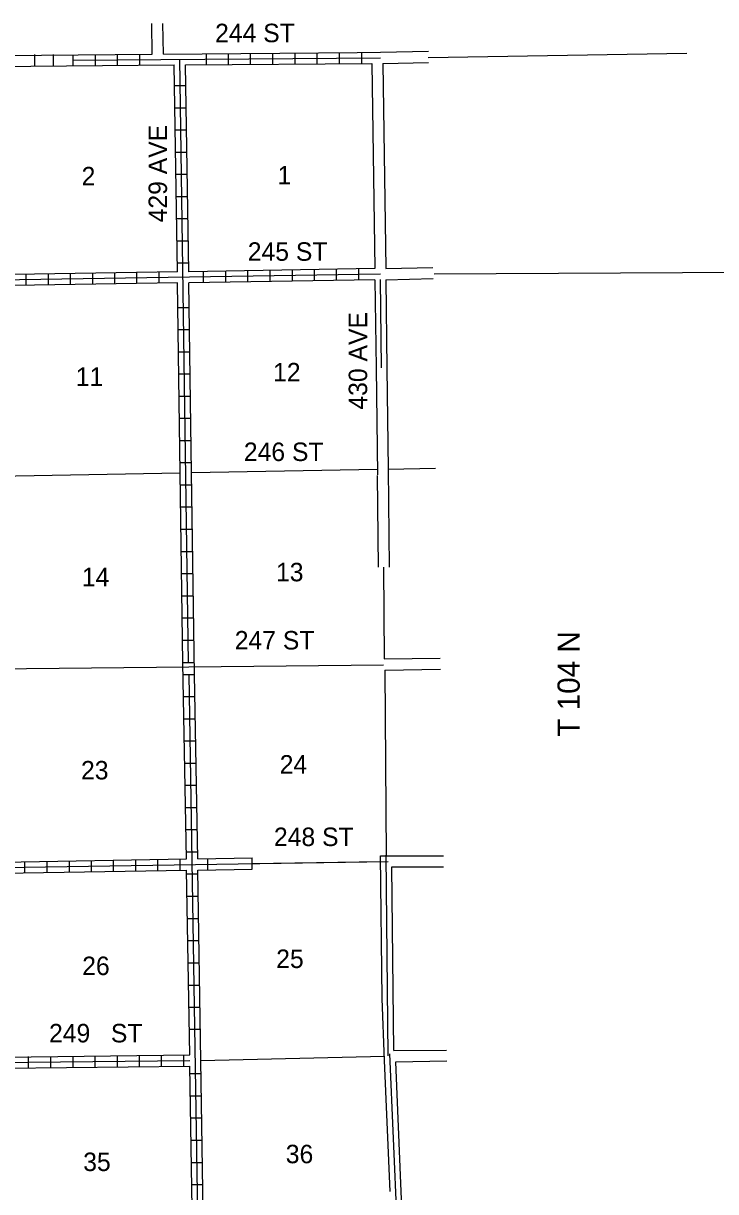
# Model space of a CAD drawing. Extents: x 1779480 to 2120476, y 15780189 to 16157104.
# Drawn here: x 1997923 to 2016651, y 15901209 to 15932808 of the extents above; entities that cross this region are included whole.
import ezdxf

# ---------------------------------------------------------------- set-up
doc = ezdxf.new("R2010")
doc.units = 0
for name, color, linetype in [('L10', 7, 'Continuous'), ('L11', 7, 'Continuous'), ('L13', 7, 'Continuous'), ('L14', 7, 'Continuous'), ('L2', 7, 'Continuous'), ('L30', 7, 'Continuous'), ('L4', 7, 'Continuous'), ('L52', 7, 'Continuous'), ('L53', 7, 'Continuous'), ('L8', 7, 'Continuous'), ('L9', 7, 'Continuous')]:
    doc.layers.add(name, color=color, linetype=linetype)

msp = doc.modelspace()

# ---------------------------------------------------------------- linework, layer by layer
at = {"layer": 'L10'}
for points in [[(2007626, 15906430), (2007585, 15910294)], [(2007942, 15905024), (2007889, 15909993)], [(2007697, 15904754), (2007626, 15906430)]]:
    msp.add_lwpolyline(points, dxfattribs=at)
at = {"layer": 'L11'}
for p, q in [((2007350, 15931725), (2007430, 15926176)), ((2007650, 15931725), (2007730, 15926176))]:
    msp.add_line(p, q, dxfattribs=at)
for points in [[(2007430, 15925875), (2007463, 15923489)], [(2007725, 15925875), (2007756, 15923473)], [(2007463, 15923489), (2007502, 15920598)], [(2007756, 15923473), (2007791, 15920751)], [(2007496, 15920583), (2007517, 15918102)], [(2007795, 15920751), (2007817, 15918101)], [(2007849, 15901209), (2007697, 15904754)], [(2008147, 15901211), (2008000, 15904723)], [(2008206, 15899802), (2008147, 15901211)]]:
    msp.add_lwpolyline(points, dxfattribs=at)
at = {"layer": 'L13'}
for p, q in [((1997177, 15920560), (2002163, 15920651)), ((2002469, 15920657), (2007500, 15920748)), ((2002728, 15904758), (2007692, 15904870))]:
    msp.add_line(p, q, dxfattribs=at)
msp.add_lwpolyline([(2004116, 15910083), (2007585, 15910143)], dxfattribs=at)
at = {"layer": 'L2'}
for points in [[(2007667, 15918101), (2007688, 15915616)], [(2007699, 15915315), (2007741, 15910294)]]:
    msp.add_lwpolyline(points, dxfattribs=at)
at = {"layer": 'L4'}
msp.add_lwpolyline([(1970872, 15914951), (1991854, 15915294), (2007662, 15915457)], dxfattribs=at)
at = {"layer": 'L52'}
for points in [[(2001412, 15931974), (2001397, 15932808)], [(2001713, 15931974), (2001698, 15932808)]]:
    msp.add_lwpolyline(points, dxfattribs=at)
at = {"layer": 'L53'}
for points in [[(2007583, 15932026), (2008882, 15932053)], [(2008871, 15931884), (2015872, 15932000)], [(2007650, 15931725), (2008887, 15931752)], [(2007730, 15926176), (2008998, 15926208)], [(2007725, 15925875), (2009008, 15925907)], [(2009040, 15926033), (2019114, 15926091)], [(2007792, 15920751), (2009075, 15920778)], [(2007688, 15915616), (2009198, 15915642)], [(2007699, 15915315), (2009204, 15915341)], [(2007585, 15910294), (2009288, 15910294)], [(2007889, 15909993), (2009288, 15909993)], [(2007942, 15905024), (2009373, 15905040)], [(2008000, 15904723), (2009383, 15904744)]]:
    msp.add_lwpolyline(points, dxfattribs=at)
at = {"layer": 'L8'}
for p, q in [((1998232, 15931667), (1998232, 15931968)), ((1998739, 15931667), (1998739, 15931968)), ((1999272, 15931657), (1999272, 15931958)), ((1999874, 15931667), (1999874, 15931968)), ((2000471, 15931667), (2000471, 15931968)), ((2001073, 15931678), (2001073, 15931973)), ((2002873, 15931683), (2002873, 15931984)), ((2003475, 15931694), (2003475, 15931995)), ((2004072, 15931699), (2004072, 15932000)), ((2004674, 15931699), (2004674, 15932000)), ((2005275, 15931709), (2005275, 15932010)), ((2005872, 15931709), (2005872, 15932010)), ((2006474, 15931715), (2006474, 15932016)), ((2007077, 15931715), (2007077, 15932016)), ((2002313, 15931118), (2002012, 15931118)), ((2002324, 15930516), (2002023, 15930516)), ((2002329, 15929920), (2002034, 15929920)), ((2002340, 15929318), (2002039, 15929318)), ((2002350, 15928716), (2002049, 15928716)), ((2002356, 15928119), (2002055, 15928119)), ((2002366, 15927517), (2002065, 15927517)), ((2002372, 15926915), (2002071, 15926915)), ((2002382, 15926319), (2002081, 15926319)), ((1997989, 15926023), (1997989, 15925727)), ((1998591, 15926033), (1998591, 15925732)), ((1999188, 15926044), (1999188, 15925743)), ((1999790, 15926049), (1999790, 15925748)), ((2000392, 15926060), (2000392, 15925759)), ((2000988, 15926076), (2000988, 15925775)), ((2001590, 15926086), (2001590, 15925785)), ((2002789, 15926102), (2002789, 15925801)), ((2003391, 15926107), (2003391, 15925806)), ((2003987, 15926118), (2003987, 15925817)), ((2004589, 15926123), (2004589, 15925827)), ((2005191, 15926134), (2005191, 15925833)), ((2005788, 15926150), (2005788, 15925849)), ((2006389, 15926160), (2006389, 15925859)), ((2006991, 15926165), (2006991, 15925864)), ((2002408, 15925115), (2002108, 15925115)), ((2002414, 15924518), (2002113, 15924518)), ((2002424, 15923916), (2002123, 15923916)), ((2002430, 15923319), (2002129, 15923319)), ((2002440, 15922718), (2002139, 15922718)), ((2002445, 15922116), (2002150, 15922116)), ((2002456, 15921519), (2002155, 15921519)), ((2002467, 15920917), (2002166, 15920917)), ((2002472, 15920315), (2002171, 15920315)), ((2002482, 15919718), (2002181, 15919718)), ((2002488, 15919117), (2002192, 15919117)), ((2002498, 15918515), (2002197, 15918515)), ((2002509, 15917918), (2002208, 15917918)), ((2002514, 15917316), (2002213, 15917316)), ((2002525, 15916719), (2002224, 15916719)), ((2002530, 15916117), (2002229, 15916117)), ((2002540, 15915516), (2002240, 15915516)), ((2002255, 15915199), (2002556, 15915199)), ((2002266, 15914602), (2002567, 15914602)), ((2002271, 15914000), (2002572, 15914000)), ((2002282, 15913398), (2002583, 15913398)), ((2002298, 15912802), (2002599, 15912802)), ((2002308, 15912200), (2002604, 15912200)), ((2002313, 15911598), (2002614, 15911598)), ((2002324, 15911001), (2002625, 15911001)), ((2002329, 15910399), (2002630, 15910399)), ((1997963, 15909834), (1997963, 15910135)), ((1998565, 15909839), (1998565, 15910140)), ((1999167, 15909850), (1999167, 15910151)), ((1999763, 15909866), (1999763, 15910167)), ((2000365, 15909876), (2000365, 15910177)), ((2000967, 15909882), (2000967, 15910183)), ((2001564, 15909892), (2001564, 15910193)), ((2002166, 15909898), (2002166, 15910199)), ((2002340, 15909803), (2002641, 15909803)), ((2002350, 15909201), (2002646, 15909201)), ((2002366, 15908599), (2002667, 15908599)), ((2002372, 15908002), (2002672, 15908002)), ((2002382, 15907400), (2002683, 15907400)), ((2002387, 15906798), (2002688, 15906798)), ((2002398, 15906202), (2002699, 15906202)), ((2002408, 15905600), (2002704, 15905600)), ((1998063, 15904559), (1998063, 15904860)), ((1998665, 15904565), (1998665, 15904866)), ((1999267, 15904575), (1999267, 15904876)), ((1999864, 15904586), (1999864, 15904881)), ((2000466, 15904591), (2000466, 15904892)), ((2001062, 15904591), (2001062, 15904892)), ((2001664, 15904602), (2001664, 15904903)), ((2002266, 15904607), (2002266, 15904908)), ((2002430, 15904401), (2002731, 15904401)), ((2002440, 15903799), (2002741, 15903799)), ((2002445, 15903202), (2002746, 15903202)), ((2002456, 15902601), (2002757, 15902601)), ((2002467, 15901999), (2002762, 15901999)), ((2002472, 15901402), (2002773, 15901402))]:
    msp.add_line(p, q, dxfattribs=at)
for points in [[(1996405, 15931931), (2001412, 15931974)], [(1999272, 15931810), (2007583, 15931873)], [(2001713, 15931974), (2006949, 15932016)], [(2006949, 15932016), (2007583, 15932026)], [(1997139, 15931641), (2002007, 15931683)], [(2002092, 15926091), (2002007, 15931683)], [(2002387, 15915516), (2002155, 15931836)], [(2002308, 15931683), (2007350, 15931725)], [(2002398, 15926091), (2002308, 15931683)], [(2007588, 15926023), (1981147, 15925611)], [(2002092, 15926091), (1997108, 15926007)], [(2007430, 15926176), (2002398, 15926091)], [(2007430, 15925875), (2002398, 15925791)], [(2002092, 15925791), (1997108, 15925706)], [(2002168, 15920651), (2002092, 15925791)], [(2002474, 15920657), (2002398, 15925791)], [(2002240, 15915516), (2002163, 15920651)], [(2002556, 15915199), (2002469, 15920657)], [(2002340, 15910209), (2002240, 15915516)], [(2003174, 15894269), (2002657, 15899491), (2002408, 15915199)], [(2002641, 15910209), (2002556, 15915199)], [(1997366, 15909977), (2007789, 15910140)], [(1997372, 15910125), (2002340, 15910209)], [(1997372, 15909824), (2002340, 15909908)], [(2002424, 15904908), (2002340, 15909908)], [(2002728, 15904758), (2002641, 15909908)], [(1986664, 15904591), (2002430, 15904760)], [(1997424, 15904850), (2002424, 15904908)], [(2003317, 15894348), (2002804, 15899501), (2002723, 15904758)], [(2008533, 15888909), (2007841, 15904940)], [(1997424, 15904549), (2002424, 15904607)], [(2002509, 15899675), (2002424, 15904607)]]:
    msp.add_lwpolyline(points, dxfattribs=at)
at = {"layer": 'L9'}
for p, q in [((2002912, 15909908), (2002912, 15910209)), ((2004116, 15909935), (2004116, 15910235))]:
    msp.add_line(p, q, dxfattribs=at)
for points in [[(2007613, 15923491), (2007580, 15925877)], [(2002641, 15910209), (2004116, 15910234)], [(2007789, 15904881), (2007741, 15910309)], [(2002641, 15909908), (2004116, 15909933)]]:
    msp.add_lwpolyline(points, dxfattribs=at)

# ---------------------------------------------------------------- texts
at = {"layer": 'L14'}
for s, p in [('2', (1999499, 15928425)), ('1', (2004800, 15928452)), ('11', (1999341, 15923003)), ('12', (2004679, 15923124)), ('14', (1999505, 15917585)), ('13', (2004758, 15917717)), ('24', (2004858, 15912516)), ('23', (1999483, 15912358)), ('26', (1999515, 15907067)), ('25', (2004763, 15907258)), ('36', (2005022, 15901977)), ('35', (1999542, 15901766))]:
    msp.add_text(s, height=500, rotation=360, dxfattribs=at).set_placement(p)
at = {"layer": 'L30'}
for s, rotation, p in [('244 ST', 360, (2003110, 15932298)), ('429 AVE', 90, (2001810, 15927425)), ('245 ST', 360, (2003994, 15926386)), ('430 AVE', 90, (2007224, 15922361)), ('246 ST', 360, (2003888, 15920970)), ('247 ST', 360, (2003641, 15915873)), ('248 ST', 360, (2004702, 15910556)), ('249   ST', 360, (1998618, 15905246))]:
    msp.add_text(s, height=500, rotation=rotation, dxfattribs=at).set_placement(p)
at = {"layer": 'L53'}
msp.add_text('T 104 N', height=600, rotation=90, dxfattribs=at).set_placement((2012973, 15913514))

doc.saveas('drawing.dxf')
